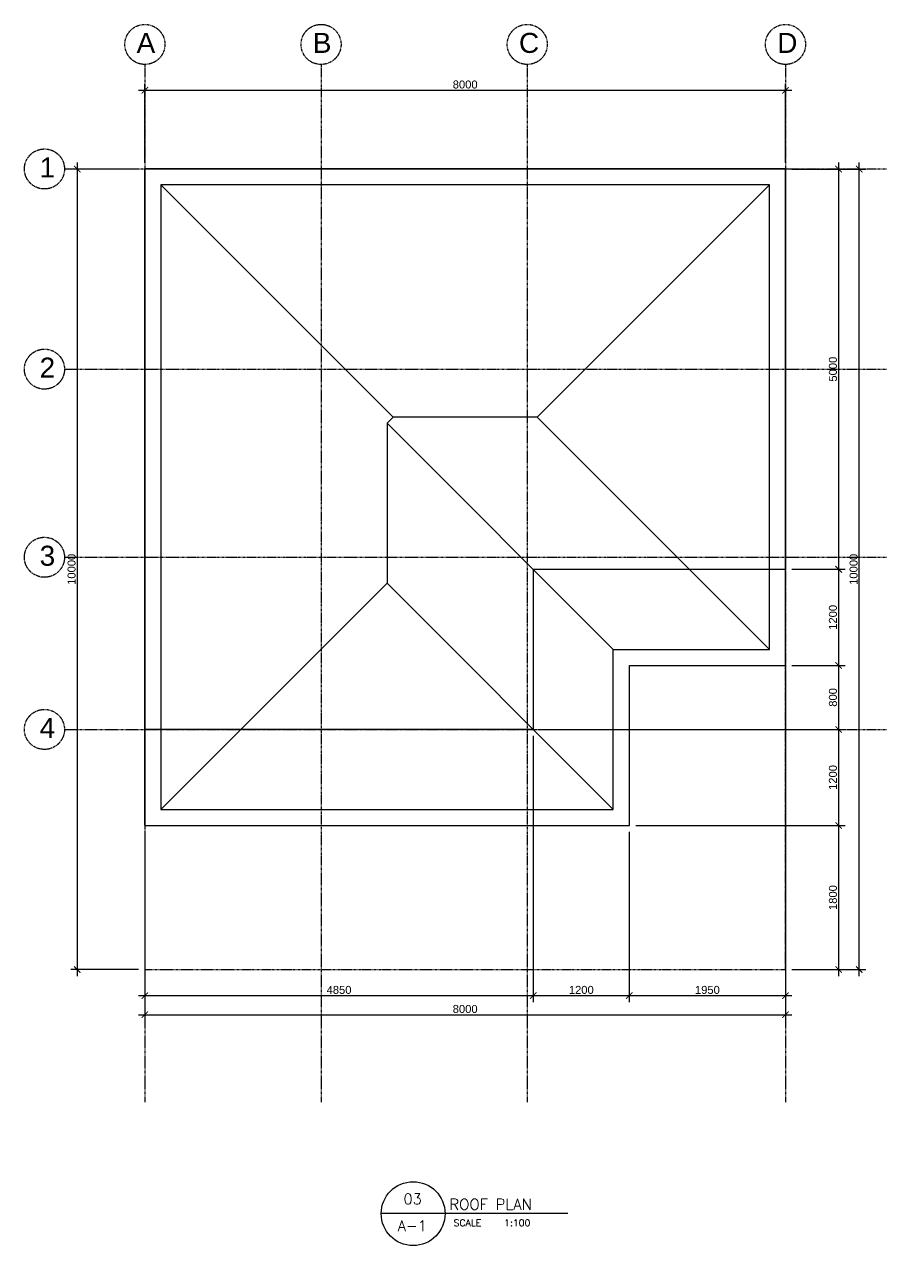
# Model space of a CAD drawing. Header units: millimetres. Extents: x 18864 to 46472, y 664 to 15917.
# Drawn here: x 35705 to 46472, y 664 to 15917 of the extents above; entities that cross this region are included whole.
import ezdxf

# ---------------------------------------------------------------- set-up
doc = ezdxf.new("R2010")
doc.units = ezdxf.units.MM
doc.linetypes.add('PHANTOM', pattern=[63.5, 31.75, -6.35, 6.35, -6.35, 6.35, -6.35])
for name, color, linetype in [('ANNO-TEXTS', 7, 'Continuous'), ('P-BG', 7, 'Continuous'), ('ROOF', 7, 'Continuous'), ('ROOFPLAN-DETAIL', 7, 'Continuous')]:
    doc.layers.add(name, color=color, linetype=linetype)
doc.styles.add('ROMANS', font='romans.shx', dxfattribs={"width": 0.8})
doc.styles.add('SIMPLEX', font='simplex.shx', dxfattribs={"width": 0.9, "height": 0.7})
doc.styles.get("Standard").update_dxf_attribs({"font": 'arial.ttf'})
doc.dimstyles.new('2', dxfattribs={"dimtxt": 100, "dimasz": 80, "dimexe": 80, "dimexo": 80, "dimgap": 20, "dimtad": 1, "dimdec": 0, "dimtxsty": 'Standard', "dimblk": 'ARCHTICK', "dimcen": 2.5, "dimdle": 80, "dimclrd": 253, "dimclre": 253, "dimclrt": 1, "dimazin": 3, "dimtfac": 1, "dimtdec": 0, "dimtmove": 0, "dimatfit": 3})

# ---------------------------------------------------------------- blocks, each defined once
blk = doc.blocks.new('_ArchTick')
at = {"color": 0, "linetype": 'ByBlock', "const_width": 0.15}
blk.add_lwpolyline([(-0.5, -0.5), (0.5, 0.5)], dxfattribs=at)
blk = doc.blocks.new('*D4')
at = {"color": 253, "lineweight": -2, "transparency": 16777216}
for p, q in [((37209, 14191), (37209, 15175)), ((45209, 14191), (45209, 15175)), ((37129, 15095), (45289, 15095))]:
    blk.add_line(p, q, dxfattribs=at)
at = {"layer": 'Defpoints', "color": 0, "transparency": 16777216}
for p in [(45209, 15095), (37209, 14111), (45209, 14111)]:
    blk.add_point(p, dxfattribs=at)
at = {"color": 253, "lineweight": -2, "transparency": 16777216, "xscale": 80, "yscale": 80, "zscale": 80, "rotation": 180}
blk.add_blockref('_ArchTick', (37209, 15095), dxfattribs=at)
at = {"color": 253, "lineweight": -2, "transparency": 16777216, "xscale": 80, "yscale": 80, "zscale": 80}
blk.add_blockref('_ArchTick', (45209, 15095), dxfattribs=at)
at = {"color": 1, "transparency": 16777216, "insert": (41209, 15166), "char_height": 100, "attachment_point": 5}
blk.add_mtext('\\A1;8000', dxfattribs=at)
blk = doc.blocks.new('*D28')
at = {"color": 253, "lineweight": -2, "transparency": 16777216}
for p, q in [((36365, 14191), (36365, 4031)), ((37129, 14111), (36285, 14111)), ((37129, 4111), (36285, 4111))]:
    blk.add_line(p, q, dxfattribs=at)
at = {"layer": 'Defpoints', "color": 0, "transparency": 16777216}
for p in [(37209, 14111), (36365, 4111), (37209, 4111)]:
    blk.add_point(p, dxfattribs=at)
at = {"color": 253, "lineweight": -2, "transparency": 16777216, "xscale": 80, "yscale": 80, "zscale": 80}
for p, rotation in [((36365, 14111), 90), ((36365, 4111), 270)]:
    blk.add_blockref('_ArchTick', p, dxfattribs=dict(at, rotation=rotation))
at = {"color": 1, "transparency": 16777216, "insert": (36294, 9111), "char_height": 100, "attachment_point": 5, "rotation": 90}
blk.add_mtext('\\A1;10000', dxfattribs=at)
blk = doc.blocks.new('*D29')
at = {"color": 253, "lineweight": -2, "transparency": 16777216}
for p, q in [((37209, 4031), (37209, 3468)), ((45209, 4031), (45209, 3468)), ((37129, 3548), (45289, 3548))]:
    blk.add_line(p, q, dxfattribs=at)
at = {"layer": 'Defpoints', "color": 0, "transparency": 16777216}
for p in [(37209, 4111), (45209, 4111), (45209, 3548)]:
    blk.add_point(p, dxfattribs=at)
at = {"color": 253, "lineweight": -2, "transparency": 16777216, "xscale": 80, "yscale": 80, "zscale": 80, "rotation": 180}
blk.add_blockref('_ArchTick', (37209, 3548), dxfattribs=at)
at = {"color": 253, "lineweight": -2, "transparency": 16777216, "xscale": 80, "yscale": 80, "zscale": 80}
blk.add_blockref('_ArchTick', (45209, 3548), dxfattribs=at)
at = {"color": 1, "transparency": 16777216, "insert": (41209, 3619), "char_height": 100, "attachment_point": 5}
blk.add_mtext('\\A1;8000', dxfattribs=at)
blk = doc.blocks.new('*D30')
at = {"color": 253, "lineweight": -2, "transparency": 16777216}
for p, q in [((46131, 4031), (46131, 14191)), ((45289, 14111), (46211, 14111)), ((45289, 4111), (46211, 4111))]:
    blk.add_line(p, q, dxfattribs=at)
at = {"layer": 'Defpoints', "color": 0, "transparency": 16777216}
for p in [(45209, 14111), (46131, 14111), (45209, 4111)]:
    blk.add_point(p, dxfattribs=at)
at = {"color": 253, "lineweight": -2, "transparency": 16777216, "xscale": 80, "yscale": 80, "zscale": 80}
for p, rotation in [((46131, 14111), 90), ((46131, 4111), 270)]:
    blk.add_blockref('_ArchTick', p, dxfattribs=dict(at, rotation=rotation))
at = {"color": 1, "transparency": 16777216, "insert": (46060, 9111), "char_height": 100, "attachment_point": 5, "rotation": 90}
blk.add_mtext('\\A1;10000', dxfattribs=at)
blk = doc.blocks.new('*D31')
at = {"color": 253, "lineweight": -2, "transparency": 16777216}
for p, q in [((45873, 14191), (45873, 9031)), ((45289, 14111), (45953, 14111)), ((45289, 9111), (45953, 9111))]:
    blk.add_line(p, q, dxfattribs=at)
at = {"layer": 'Defpoints', "color": 0, "transparency": 16777216}
for p in [(45209, 14111), (45209, 9111), (45873, 9111)]:
    blk.add_point(p, dxfattribs=at)
at = {"color": 253, "lineweight": -2, "transparency": 16777216, "xscale": 80, "yscale": 80, "zscale": 80}
for p, rotation in [((45873, 14111), 90), ((45873, 9111), 270)]:
    blk.add_blockref('_ArchTick', p, dxfattribs=dict(at, rotation=rotation))
at = {"color": 1, "transparency": 16777216, "insert": (45802, 11611), "char_height": 100, "attachment_point": 5, "rotation": 90}
blk.add_mtext('\\A1;5000', dxfattribs=at)
blk = doc.blocks.new('*D32')
at = {"color": 253, "lineweight": -2, "transparency": 16777216}
for p, q in [((45873, 9191), (45873, 7831)), ((45289, 9111), (45953, 9111)), ((45289, 7911), (45953, 7911))]:
    blk.add_line(p, q, dxfattribs=at)
at = {"layer": 'Defpoints', "color": 0, "transparency": 16777216}
for p in [(45209, 9111), (45209, 7911), (45873, 7911)]:
    blk.add_point(p, dxfattribs=at)
at = {"color": 253, "lineweight": -2, "transparency": 16777216, "xscale": 80, "yscale": 80, "zscale": 80}
for p, rotation in [((45873, 9111), 90), ((45873, 7911), 270)]:
    blk.add_blockref('_ArchTick', p, dxfattribs=dict(at, rotation=rotation))
at = {"color": 1, "transparency": 16777216, "insert": (45802, 8511), "char_height": 100, "attachment_point": 5, "rotation": 90}
blk.add_mtext('\\A1;1200', dxfattribs=at)
blk = doc.blocks.new('*D33')
at = {"color": 253, "lineweight": -2, "transparency": 16777216}
for p, q in [((45873, 7991), (45873, 7031)), ((45289, 7911), (45953, 7911)), ((42139, 7111), (45953, 7111))]:
    blk.add_line(p, q, dxfattribs=at)
at = {"layer": 'Defpoints', "color": 0, "transparency": 16777216}
for p in [(45209, 7911), (42059, 7111), (45873, 7111)]:
    blk.add_point(p, dxfattribs=at)
at = {"color": 253, "lineweight": -2, "transparency": 16777216, "xscale": 80, "yscale": 80, "zscale": 80}
for p, rotation in [((45873, 7911), 90), ((45873, 7111), 270)]:
    blk.add_blockref('_ArchTick', p, dxfattribs=dict(at, rotation=rotation))
at = {"color": 1, "transparency": 16777216, "insert": (45802, 7511), "char_height": 100, "attachment_point": 5, "rotation": 90}
blk.add_mtext('\\A1;800', dxfattribs=at)
blk = doc.blocks.new('*D34')
at = {"color": 253, "lineweight": -2, "transparency": 16777216}
for p, q in [((45873, 7191), (45873, 5831)), ((42139, 7111), (45953, 7111)), ((43339, 5911), (45953, 5911))]:
    blk.add_line(p, q, dxfattribs=at)
at = {"layer": 'Defpoints', "color": 0, "transparency": 16777216}
for p in [(42059, 7111), (43259, 5911), (45873, 5911)]:
    blk.add_point(p, dxfattribs=at)
at = {"color": 253, "lineweight": -2, "transparency": 16777216, "xscale": 80, "yscale": 80, "zscale": 80}
for p, rotation in [((45873, 7111), 90), ((45873, 5911), 270)]:
    blk.add_blockref('_ArchTick', p, dxfattribs=dict(at, rotation=rotation))
at = {"color": 1, "transparency": 16777216, "insert": (45802, 6511), "char_height": 100, "attachment_point": 5, "rotation": 90}
blk.add_mtext('\\A1;1200', dxfattribs=at)
blk = doc.blocks.new('*D35')
at = {"color": 253, "lineweight": -2, "transparency": 16777216}
for p, q in [((45873, 5991), (45873, 4031)), ((43339, 5911), (45953, 5911)), ((45289, 4111), (45953, 4111))]:
    blk.add_line(p, q, dxfattribs=at)
at = {"layer": 'Defpoints', "color": 0, "transparency": 16777216}
for p in [(43259, 5911), (45209, 4111), (45873, 4111)]:
    blk.add_point(p, dxfattribs=at)
at = {"color": 253, "lineweight": -2, "transparency": 16777216, "xscale": 80, "yscale": 80, "zscale": 80}
for p, rotation in [((45873, 5911), 90), ((45873, 4111), 270)]:
    blk.add_blockref('_ArchTick', p, dxfattribs=dict(at, rotation=rotation))
at = {"color": 1, "transparency": 16777216, "insert": (45802, 5011), "char_height": 100, "attachment_point": 5, "rotation": 90}
blk.add_mtext('\\A1;1800', dxfattribs=at)
blk = doc.blocks.new('*D36')
at = {"color": 253, "lineweight": -2, "transparency": 16777216}
for p, q in [((42059, 7031), (42059, 3706)), ((37209, 5831), (37209, 3706)), ((37129, 3786), (42139, 3786))]:
    blk.add_line(p, q, dxfattribs=at)
at = {"layer": 'Defpoints', "color": 0, "transparency": 16777216}
for p in [(42059, 7111), (37209, 5911), (42059, 3786)]:
    blk.add_point(p, dxfattribs=at)
at = {"color": 253, "lineweight": -2, "transparency": 16777216, "xscale": 80, "yscale": 80, "zscale": 80, "rotation": 180}
blk.add_blockref('_ArchTick', (37209, 3786), dxfattribs=at)
at = {"color": 253, "lineweight": -2, "transparency": 16777216, "xscale": 80, "yscale": 80, "zscale": 80}
blk.add_blockref('_ArchTick', (42059, 3786), dxfattribs=at)
at = {"color": 1, "transparency": 16777216, "insert": (39634, 3857), "char_height": 100, "attachment_point": 5}
blk.add_mtext('\\A1;4850', dxfattribs=at)
blk = doc.blocks.new('*D5')
at = {"color": 253, "lineweight": -2, "transparency": 16777216}
for p, q in [((42059, 7031), (42059, 3706)), ((43259, 5831), (43259, 3706)), ((41979, 3786), (43339, 3786))]:
    blk.add_line(p, q, dxfattribs=at)
at = {"layer": 'Defpoints', "color": 0, "transparency": 16777216}
for p in [(42059, 7111), (43259, 5911), (43259, 3786)]:
    blk.add_point(p, dxfattribs=at)
at = {"color": 253, "lineweight": -2, "transparency": 16777216, "xscale": 80, "yscale": 80, "zscale": 80, "rotation": 180}
blk.add_blockref('_ArchTick', (42059, 3786), dxfattribs=at)
at = {"color": 253, "lineweight": -2, "transparency": 16777216, "xscale": 80, "yscale": 80, "zscale": 80}
blk.add_blockref('_ArchTick', (43259, 3786), dxfattribs=at)
at = {"color": 1, "transparency": 16777216, "insert": (42659, 3857), "char_height": 100, "attachment_point": 5}
blk.add_mtext('\\A1;1200', dxfattribs=at)
blk = doc.blocks.new('*D6')
at = {"color": 253, "lineweight": -2, "transparency": 16777216}
for p, q in [((45209, 7831), (45209, 3706)), ((43259, 5831), (43259, 3706)), ((43179, 3786), (45289, 3786))]:
    blk.add_line(p, q, dxfattribs=at)
at = {"layer": 'Defpoints', "color": 0, "transparency": 16777216}
for p in [(45209, 7911), (43259, 5911), (45209, 3786)]:
    blk.add_point(p, dxfattribs=at)
at = {"color": 253, "lineweight": -2, "transparency": 16777216, "xscale": 80, "yscale": 80, "zscale": 80, "rotation": 180}
blk.add_blockref('_ArchTick', (43259, 3786), dxfattribs=at)
at = {"color": 253, "lineweight": -2, "transparency": 16777216, "xscale": 80, "yscale": 80, "zscale": 80}
blk.add_blockref('_ArchTick', (45209, 3786), dxfattribs=at)
at = {"color": 1, "transparency": 16777216, "insert": (44234, 3857), "char_height": 100, "attachment_point": 5}
blk.add_mtext('\\A1;1950', dxfattribs=at)

msp = doc.modelspace()

# ---------------------------------------------------------------- linework, layer by layer
at = {"color": 9, "linetype": 'PHANTOM'}
for p, q in [((37209.2, 15416.9), (37209.2, 2455.3)), ((39409.2, 15416.9), (39409.2, 2455.3)), ((41984.2, 15416.9), (41984.2, 2455.3)), ((45209.2, 15416.9), (45209.2, 2455.3)), ((36204.8, 14111.3), (46471.6, 14111.3)), ((36204.8, 11611.3), (46471.6, 11611.3)), ((36204.8, 9261.3), (46471.6, 9261.3)), ((36204.8, 7111.3), (46471.6, 7111.3))]:
    msp.add_line(p, q, dxfattribs=at)
at = {"color": 8, "linetype": 'PHANTOM'}
msp.add_lwpolyline([(37209.2, 7111.3), (37209.2, 4111.3), (45209.2, 4111.3), (45209.2, 9111.3)], dxfattribs=at)
at = {"color": 9, "linetype": 'PHANTOM'}
for centre in [(37209.2, 15666.9), (39409.2, 15666.9), (41984.2, 15666.9), (45209.2, 15666.9), (35954.8, 14111.3), (35954.8, 11611.3), (35954.8, 9261.3), (35954.8, 7111.3)]:
    msp.add_circle(centre, 250, dxfattribs=at)
at = {"layer": 'P-BG', "color": 1, "linetype": 'Continuous'}
msp.add_line((42492.2, 1063.1), (40160.4, 1063.1), dxfattribs=at)
msp.add_circle((40559.3, 1063.1), 398.9, dxfattribs=at)
msp.add_circle((40559.3, 1063.1), 398.9, dxfattribs=at)
at = {"layer": 'ROOF'}
for p, q in [((42109.2, 11011.3), (40309.2, 11011.3)), ((40234.2, 10936.3), (40234.2, 8936.3))]:
    msp.add_line(p, q, dxfattribs=at)
msp.add_lwpolyline([(45209.2, 7911.3), (45209.2, 14111.3), (37209.2, 14111.3), (37209.2, 5911.3), (43259.2, 5911.3), (43259.2, 7911.3)], close=True, dxfattribs=at)
at = {"layer": 'ROOFPLAN-DETAIL'}
for p, q in [((40309.2, 11011.3), (37409.2, 13911.3)), ((42109.2, 11011.3), (45009.2, 13911.3)), ((40309.2, 11011.3), (40234.2, 10936.3)), ((42109.2, 11011.3), (45009.2, 8111.3)), ((40234.2, 10936.3), (43059.2, 8111.3)), ((42059.2, 9111.3), (45209.2, 9111.3)), ((42059.2, 9111.3), (42059.2, 7111.3)), ((40234.2, 8936.3), (37409.2, 6111.3)), ((40234.2, 8936.3), (43059.2, 6111.3)), ((42059.2, 7111.3), (37209.2, 7111.3)), ((37209.2, 5911.3), (37209.2, 7111.3))]:
    msp.add_line(p, q, dxfattribs=at)
msp.add_lwpolyline([(37209.2, 7111.3), (37209.2, 14111.3), (45209.2, 14111.3), (45209.2, 9111.3)], dxfattribs=at)
msp.add_lwpolyline([(45009.2, 8111.3), (45009.2, 13911.3), (37409.2, 13911.3), (37409.2, 6111.3), (43059.2, 6111.3), (43059.2, 8111.3)], close=True, dxfattribs=at)

# ---------------------------------------------------------------- texts
at = {"color": 4, "style": 'ROMANS'}
for s, p in [('03', (40439.2, 1180)), ('A-1', (40366.6, 846))]:
    msp.add_text(s, height=132.91, dxfattribs=at).set_placement(p)
at = {"color": 3, "style": 'ROMANS'}
msp.add_text('SCALE    1:100', height=85.094, dxfattribs=at).set_placement((41064.8, 905.4))
at = {"char_height": 250, "attachment_point": 1}
for s, insert in [('A', (37105.8, 15811.1)), ('B', (39305.8, 15811.1)), ('C', (41880.8, 15811.1)), ('D', (45105.8, 15811.1)), ('1', (35894.6, 14255.5)), ('2', (35894.6, 11755.5)), ('3', (35894.6, 9405.5)), ('4', (35894.6, 7255.5))]:
    msp.add_mtext_dynamic_manual_height_columns(s, width=227.272, gutter_width=6.25, heights=[0], dxfattribs=dict(at, insert=insert))
at = {"layer": 'ANNO-TEXTS', "linetype": 'Continuous', "style": 'SIMPLEX'}
msp.add_text('ROOF PLAN', height=136.15, dxfattribs=at).set_placement((41011, 1111.2))

# ---------------------------------------------------------------- dimensions: what is measured, and where the dimension line sits
for base, p1, p2, picture, middle in [((45209.2, 15095.1), (37209.2, 14111.3), (45209.2, 14111.3), '*D4', (41209.2, 15166.2)), ((42059.2, 3786.3), (37209.2, 5911.3), (42059.2, 7111.3), '*D36', (39634.2, 3857.4)), ((45209.2, 3548.4), (37209.2, 4111.3), (45209.2, 4111.3), '*D29', (41209.2, 3619.4))]:
    dim = msp.add_linear_dim(base=base, p1=p1, p2=p2, dimstyle='2')
    dim.commit()
    dim.dimension.update_dxf_attribs({"geometry": picture, "text_midpoint": middle})
for base, p1, p2, picture, middle in [((36364.7, 4111.3), (37209.2, 14111.3), (37209.2, 4111.3), '*D28', (36293.6, 9111.3)), ((46131.3, 14111.3), (45209.2, 4111.3), (45209.2, 14111.3), '*D30', (46060.2, 9111.3)), ((45873.5, 9111.3), (45209.2, 14111.3), (45209.2, 9111.3), '*D31', (45802.4, 11611.3))]:
    dim = msp.add_linear_dim(base=base, p1=p1, p2=p2, angle=90, dimstyle='2')
    dim.commit()
    dim.dimension.update_dxf_attribs({"geometry": picture, "text_midpoint": middle})
for base, p1, p2, picture, middle in [((45873.5, 7911.3), (45209.2, 9111.3), (45209.2, 7911.3), '*D32', (45802.4, 8511.3)), ((45873.5, 7111.3), (45209.2, 7911.3), (42059.2, 7111.3), '*D33', (45802.4, 7511.3)), ((45873.5, 5911.3), (42059.2, 7111.3), (43259.2, 5911.3), '*D34', (45802.4, 6511.3)), ((45873.5, 4111.3), (43259.2, 5911.3), (45209.2, 4111.3), '*D35', (45802.4, 5011.3))]:
    dim = msp.add_linear_dim(base=base, p1=p1, p2=p2, angle=90, dimstyle='2', override={"dimtmove": 1})
    dim.commit()
    dim.dimension.update_dxf_attribs({"geometry": picture, "text_midpoint": middle})
for base, p1, p2, picture, middle in [((45209.2, 3786.3), (43259.2, 5911.3), (45209.2, 7911.3), '*D6', (44234.2, 3857.4)), ((43259.2, 3786.3), (42059.2, 7111.3), (43259.2, 5911.3), '*D5', (42659.2, 3857.4))]:
    dim = msp.add_linear_dim(base=base, p1=p1, p2=p2, dimstyle='2', override={"dimtmove": 1})
    dim.commit()
    dim.dimension.update_dxf_attribs({"geometry": picture, "text_midpoint": middle})

doc.saveas('drawing.dxf')
